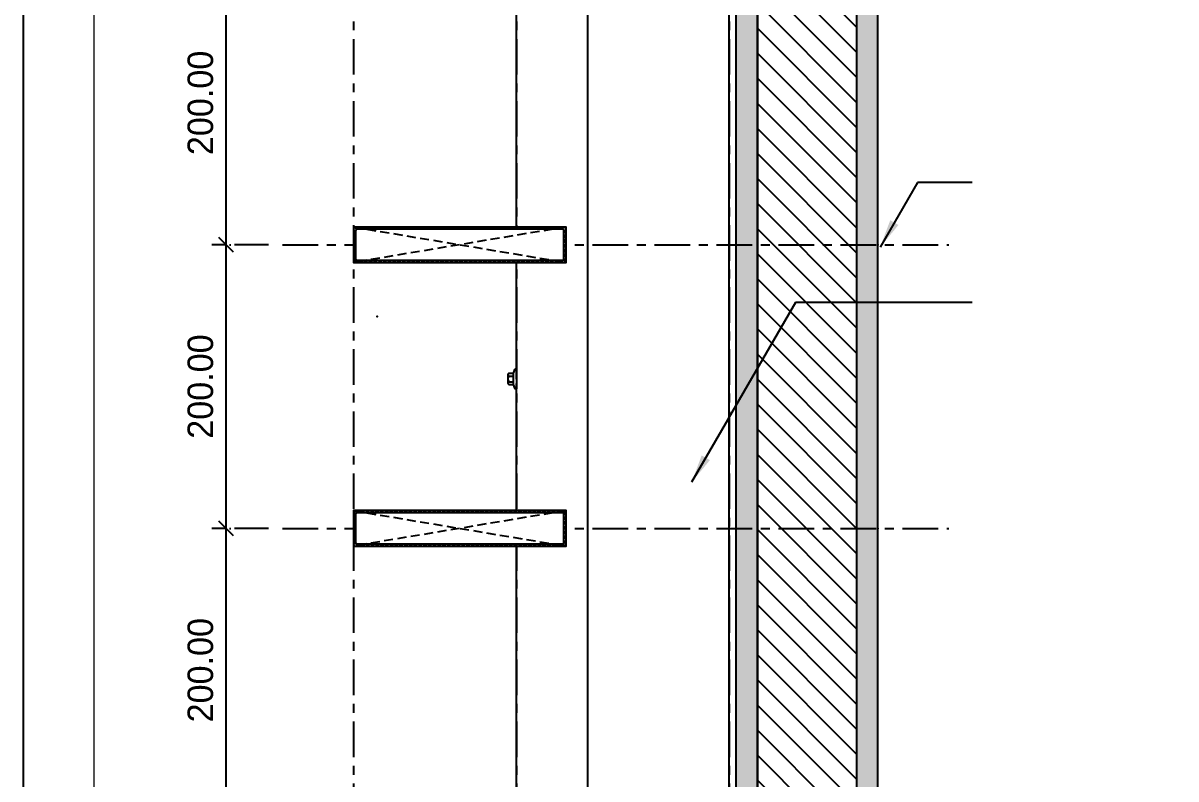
# Model space of a CAD drawing. Header units: millimetres. Extents: x -244126 to 368105, y -173968 to 259060.
# Drawn here: x 153708 to 154522, y 111703 to 112236 of the extents above; entities that cross this region are included whole.
import ezdxf
from ezdxf.enums import TextEntityAlignment as Align

# ---------------------------------------------------------------- set-up
doc = ezdxf.new("R2010")
doc.units = ezdxf.units.MM
doc.header["$MEASUREMENT"] = 0
for name, pattern in [('005_GG_TA_LINE', [13.75, 5, -1.25, 1.25, -1.25, 5]), ('ACAD_ISO04W100', [30, 24, -3, 0, -3]), ('CENTER', [2, 1.25, -0.25, 0.25, -0.25]), ('HIDDEN', [9.525, 6.35, -3.175]), ('TA_GL_025.00000', [68.75, 25, -6.25, 6.25, -6.25, 25]), ('TA_HL_003.00000', [19.5, 10.65, -8.85]), ('TA_HL_009.00000', [58.5, 31.95, -26.55])]:
    doc.linetypes.add(name, pattern=pattern)
for name, color, linetype in [('000 - GRID', 8, 'CENTER'), ('000 - H A T C H', 8, 'Continuous'), ('000 - H I D D E N', 7, 'Continuous'), ('000 - SYMBOL CON', 1, 'Continuous'), ('000 - T E X T', 4, 'Continuous'), ('000 - TITLEBLOCK', 4, 'Continuous'), ('000 - WIPEOUT', 250, 'Continuous'), ('001 - ASCESSORIES', 1, 'Continuous'), ('002 - STRUCTURAL STEEL', 4, 'Continuous'), ('A04_TUBE SERIES', 7, 'Continuous')]:
    doc.layers.add(name, color=color, linetype=linetype)
doc.styles.add('BROWALLIA', font='BrowalliaUPC.ttf')
doc.styles.add('Cetury Gothic', font='GOTHIC.TTF')
doc.styles.add('CORDIA', font='cordia.shx')
doc.styles.add('TA', font='Cordia New.ttf', dxfattribs={"height": 4.5})
doc.dimstyles.new('DIM E-E', dxfattribs={"dimscale": 2, "dimtxt": 0.18, "dimasz": 0.1, "dimexe": 0.1, "dimexo": 0.1, "dimgap": 0.09, "dimtad": 1, "dimtoh": 1, "dimzin": 0, "dimdsep": 46, "dimtxsty": 'CORDIA', "dimblk": 'OBLIQUE', "dimcen": 0.1, "dimdle": 0.1, "dimclrd": 40, "dimclre": 140, "dimclrt": 3, "dimadec": 0, "dimazin": 0, "dimtfac": 1, "dimtix": 1, "dimtmove": 2, "dimatfit": 3, "dimfxl": 1, "dimtolj": 1, "dimtzin": 0, "dimarcsym": 0})
pattern_1 = [(37.5, (700, 0), (-0.125987, 3.853648), [0, -3.04, 0, -3.4, 0, -3.25]), (7.5, (700, 0), (3.539553, 5.644292), [0, -1.64, 0, -2.74, 0, -1.05]), (327.5, (697.54, 0), (6.228284, 0.011318), [0, -1, 0, -3.6, 0, -4.7]), (317.5, (697.54, 0), (6.012253, 1.75535), [0, -0.5, 0, -2.36, 0, -2.7])]

# ---------------------------------------------------------------- blocks, each defined once
blk = doc.blocks.new('*U3142')
at = {"color": 250}
blk.add_wipeout([(12.5, 0), (12.5, 150), (-12.5, 150), (-12.5, 0)], dxfattribs=at).dxf.layer = '000 - WIPEOUT'
at = {"layer": '000 - H I D D E N', "color": 8, "linetype": 'HIDDEN'}
for p, q in [((12.5, 0), (-12.5, 150)), ((12.5, 150), (-12.5, 0))]:
    blk.add_line(p, q, dxfattribs=at)
at = {"layer": '002 - STRUCTURAL STEEL', "color": 0}
blk.add_lwpolyline([(12.5, 0), (12.5, 150), (-12.5, 150), (-12.5, 0)], close=True, dxfattribs=at)
blk.add_lwpolyline([(11, 2.5), (11, 147.5, 0.414214), (10, 148.5), (-10, 148.5, 0.414214), (-11, 147.5), (-11, 2.5, 0.414214), (-10, 1.5), (10, 1.5, 0.414214)], format="xyb", close=True, dxfattribs=at)
at = {"layer": 'Defpoints', "color": 250}
blk.add_lwpolyline([(12.5, 0), (12.5, 150), (-12.5, 150), (-12.5, 0)], close=True, dxfattribs=at)
at = {"color": 250}
blk.add_wipeout([(12.5, 0), (12.5, 150), (-12.5, 150), (-12.5, 0)], dxfattribs=at).dxf.layer = '000 - WIPEOUT'
at = {"layer": '000 - H A T C H'}
h = blk.add_hatch(dxfattribs=at)
h.set_pattern_fill('ANSI32', color=256, scale=0.25)
h.set_pattern_definition([(45, (2e-14, 137.5), (-1.6838, 1.6838), []), (45, (1.1225, 137.5), (-1.6838, 1.6838), [])])
h.paths.add_polyline_path([(12.5, 0), (12.5, 150), (-12.5, 150), (-12.5, 0)])
edge = h.paths.add_edge_path(flags=16)
edge.add_line((11, 2.5), (11, 147.5))
edge.add_arc((10, 147.5), 1, 0, 90)
edge.add_line((10, 148.5), (-10, 148.5))
edge.add_arc((-10, 147.5), 1, 90, 180)
edge.add_line((-11, 147.5), (-11, 2.5))
edge.add_arc((-10, 2.5), 1, 180, 270)
edge.add_line((-10, 1.5), (10, 1.5))
edge.add_arc((10, 2.5), 1, 270, 360)
at = {"layer": '000 - H I D D E N', "color": 8, "linetype": 'HIDDEN'}
for p, q in [((12.5, 0), (-12.5, 150)), ((12.5, 150), (-12.5, 0))]:
    blk.add_line(p, q, dxfattribs=at)
at = {"layer": '002 - STRUCTURAL STEEL', "color": 0}
blk.add_lwpolyline([(12.5, 0), (12.5, 150), (-12.5, 150), (-12.5, 0)], close=True, dxfattribs=at)
blk.add_lwpolyline([(11, 2.5), (11, 147.5, 0.414214), (10, 148.5), (-10, 148.5, 0.414214), (-11, 147.5), (-11, 2.5, 0.414214), (-10, 1.5), (10, 1.5, 0.414214)], format="xyb", close=True, dxfattribs=at)
at = {"layer": 'Defpoints', "color": 250}
blk.add_lwpolyline([(12.5, 0), (12.5, 150), (-12.5, 150), (-12.5, 0)], close=True, dxfattribs=at)
blk = doc.blocks.new('A$Cfd196da9')
at = {"color": 0, "linetype": 'ByBlock', "const_width": 0.1}
blk.add_lwpolyline([(-143.5, -98), (96.5, -98), (96.5, 99), (-143.5, 99)], close=True, dxfattribs=at)
blk = doc.blocks.new('*U3207')
at = {"linetype": '005_GG_TA_LINE'}
blk.add_point((250, 1185), dxfattribs=at)
at = {"layer": '000 - TITLEBLOCK', "color": 250}
blk.add_lwpolyline([(0, 0), (2970, 0), (2970, 2100), (0, 2100)], close=True, dxfattribs=at)
at = {"layer": '000 - T E X T', "color": 3, "xscale": 10, "yscale": 10, "zscale": 10}
blk.add_blockref('A$Cfd196da9', (1485, 1050), dxfattribs=at)
at = {"color": 4, "style": 'TA'}
blk.add_attdef('PAPER_SIZE', text='', height=12.51, dxfattribs=at).set_placement((2843, 49.87), align=Align.MIDDLE_RIGHT)
blk.add_attdef('SCALE_SIZE', text='', height=12.51, dxfattribs=at).set_placement((2867.55, 50.13), align=Align.MIDDLE_LEFT)
at = {"layer": '000 - T E X T', "color": 250, "style": 'TA'}
for tag, height, p in [('SUPERLINK', 10, (86.32, 2078.83)), ('NAMEFILE', 10, (86.32, 2058.82)), ('SC', 200, (16.82, 1876.05))]:
    blk.add_attdef(tag, text='', height=height, dxfattribs=at).set_placement(p, align=Align.MIDDLE_LEFT)
at = {"layer": '000 - T E X T', "color": 4, "style": 'TA'}
for tag, height, p in [('PRELIM_NAME_JOB_1', 10, (2623.33, 1650.96)), ('PRELIM_NAME_JOB_2', 10, (2623.33, 1629.14)), ('PRELIM_NAME_PROJECT_1', 15, (2474.03, 1546.55)), ('PRELIM_NAME_PROJECT_2', 15, (2474.03, 1509.55)), ('PRELIM_NAME_PROJECT_3', 15, (2474.03, 1472.55)), ('PRELIM_NAME_TITLE_3', 12, (2477.53, 369.94)), ('DRAWING_NO1', 12, (2473.05, 164.58)), ('DRAWING_NO2', 12, (2473.05, 124.57)), ('PRELIM_NAME_TITLE_1', 1.2, (247.75, 43.65)), ('PRELIM_NAME_TITLE_2', 1.2, (247.75, 40.32))]:
    blk.add_attdef(tag, text='', height=height, dxfattribs=at).set_placement(p, align=Align.MIDDLE_LEFT)
at = {"layer": '000 - T E X T', "color": 4, "style": 'Cetury Gothic'}
for tag, p in [('SHEET_NO.', (2807.89, 169.99)), ('TOTAL_SHEET_NO.', (2804.83, 88.2))]:
    blk.add_attdef(tag, text='', height=18, dxfattribs=at).set_placement(p, align=Align.CENTER)
at = {"layer": '000 - T E X T', "color": 4, "style": 'TA'}
blk.add_attdef('NAME_REMARK', (276.43, 86.52), '', height=20, dxfattribs=at)
blk = doc.blocks.new('*U3179')
at = {"layer": '000 - H A T C H'}
h = blk.add_hatch(dxfattribs=at)
h.set_pattern_fill('AR-SAND', color=8, scale=2)
h.set_pattern_definition(pattern_1)
h.paths.add_polyline_path([(950, 50), (0, 50), (0, 35), (950, 35)])
h = blk.add_hatch(dxfattribs=at)
h.set_pattern_fill('ANSI31', color=8, scale=100)
h.set_pattern_definition([(45, (45531.47, -54237.901), (-8.8388348, 8.8388348), [])])
h.paths.add_polyline_path([(950, -35), (0, -35), (0, 35), (950, 35)])
h = blk.add_hatch(dxfattribs=at)
h.set_pattern_fill('AR-SAND', color=8, scale=2)
h.set_pattern_definition(pattern_1)
h.paths.add_polyline_path([(0, -35), (950, -35), (950, -50), (0, -50)])
at = {"color": 3}
for points in [[(950, 50), (0, 50), (0, 35), (950, 35)], [(0, -35), (950, -35), (950, -50), (0, -50)]]:
    blk.add_lwpolyline(points, close=True, dxfattribs=at)
at = {"color": 2}
blk.add_lwpolyline([(950, -35), (0, -35), (0, 35), (950, 35)], close=True, dxfattribs=at)
blk = doc.blocks.new('*U3184')
at = {"layer": '001 - ASCESSORIES', "color": 0, "linetype": 'ByBlock'}
for p, q in [((-500, 0), (-300, 0)), ((-500, -50), (-500, 0)), ((-300, 0), (-100, 0)), ((-100, 0), (100, 0)), ((100, 0), (300, 0)), ((300, 0), (500, 0)), ((500, -50), (500, 0)), ((-382.07, -50), (-382.07, -15)), ((-182.07, -50), (-182.07, -15)), ((17.93, -50), (17.93, -15)), ((217.93, -50), (217.93, -15)), ((417.93, -50), (417.93, -15)), ((-407.07, -50), (-500, -50)), ((-300, -50), (-382.07, -50)), ((-207.07, -50), (-300, -50)), ((-100, -50), (-182.07, -50)), ((-7.07, -50), (-100, -50)), ((100, -50), (17.93, -50)), ((192.93, -50), (100, -50)), ((300, -50), (217.93, -50)), ((392.93, -50), (300, -50)), ((500, -50), (417.93, -50))]:
    blk.add_line(p, q, dxfattribs=at)
for points in [[(-382.07, -15), (-407.07, -15), (-407.07, -50)], [(-182.07, -15), (-207.07, -15), (-207.07, -50)], [(17.93, -15), (-7.07, -15), (-7.07, -50)], [(217.93, -15), (192.93, -15), (192.93, -50)], [(417.93, -15), (392.93, -15), (392.93, -50)]]:
    blk.add_lwpolyline(points, dxfattribs=at)
blk = doc.blocks.new('*U3183')
at = {"color": 0}
blk.add_wipeout([(0, 100), (-1000, 100), (-1000, 0), (0, 0)], dxfattribs=at).dxf.layer = '000 - WIPEOUT'
at = {"layer": '002 - STRUCTURAL STEEL', "color": 0, "linetype": 'ByBlock'}
blk.add_lwpolyline([(0, 100), (-1000, 100), (-1000, 0), (0, 0)], close=True, dxfattribs=at)
blk = doc.blocks.new('*U3199')
at = {"layer": '000 - GRID', "color": 0, "linetype": 'ByBlock'}
blk.add_line((0, 50), (0, -1370), dxfattribs=at)
at = {"style": 'TA', "flags": 1}
blk.add_attdef('LOCATION', (6, 6), '', height=4.5, dxfattribs=at)
blk = doc.blocks.new('*U3197')
at = {"color": 3}
blk.add_point((0, -370), dxfattribs=at)
at = {"layer": '000 - GRID', "color": 0, "linetype": 'ByBlock'}
blk.add_line((0, 50), (0, -420), dxfattribs=at)
at = {"layer": '000 - GRID', "color": 0}
blk.add_point((0, 0), dxfattribs=at)
at = {"style": 'TA', "flags": 1}
blk.add_attdef('LOCATION', (6, 6), '', height=4.5, dxfattribs=at)
blk = doc.blocks.new('_Oblique')
at = {"color": 0, "linetype": 'ByBlock', "lineweight": -2}
blk.add_line((-0.5, -0.5), (0.5, 0.5), dxfattribs=at)
blk = doc.blocks.new('*D3215')
at = {"color": 40, "lineweight": -2, "transparency": 16777216}
blk.add_line((153851.46, 112289.75), (153851.46, 112069.75), dxfattribs=at)
at = {"color": 140, "linetype": 'ACAD_ISO04W100', "lineweight": -2, "transparency": 16777216}
for p, q in [((153881.46, 112279.75), (153841.46, 112279.75)), ((153881.46, 112079.75), (153841.46, 112079.75))]:
    blk.add_line(p, q, dxfattribs=at)
at = {"layer": 'Defpoints', "color": 0, "transparency": 16777216}
for p in [(153891.46, 112279.75), (153851.46, 112079.75), (153891.46, 112079.75)]:
    blk.add_point(p, dxfattribs=at)
at = {"color": 40, "lineweight": -2, "transparency": 16777216, "xscale": 10, "yscale": 10, "zscale": 10}
for p, rotation in [((153851.46, 112279.75), 90), ((153851.46, 112079.75), 270)]:
    blk.add_blockref('_Oblique', p, dxfattribs=dict(at, rotation=rotation))
at = {"color": 3, "transparency": 16777216, "insert": (153833.46, 112179.75), "char_height": 18, "attachment_point": 5, "rotation": 90, "style": 'CORDIA'}
blk.add_mtext('\\A1;200.00', dxfattribs=at)
blk = doc.blocks.new('*D3216')
at = {"color": 40, "lineweight": -2, "transparency": 16777216}
blk.add_line((153851.46, 112089.75), (153851.46, 111869.75), dxfattribs=at)
at = {"color": 140, "linetype": 'ACAD_ISO04W100', "lineweight": -2, "transparency": 16777216}
for p, q in [((153881.46, 112079.75), (153841.46, 112079.75)), ((153881.46, 111879.75), (153841.46, 111879.75))]:
    blk.add_line(p, q, dxfattribs=at)
at = {"layer": 'Defpoints', "color": 0, "transparency": 16777216}
for p in [(153891.46, 112079.75), (153851.46, 111879.75), (153891.46, 111879.75)]:
    blk.add_point(p, dxfattribs=at)
at = {"color": 40, "lineweight": -2, "transparency": 16777216, "xscale": 10, "yscale": 10, "zscale": 10}
for p, rotation in [((153851.46, 112079.75), 90), ((153851.46, 111879.75), 270)]:
    blk.add_blockref('_Oblique', p, dxfattribs=dict(at, rotation=rotation))
at = {"color": 3, "transparency": 16777216, "insert": (153833.46, 111979.75), "char_height": 18, "attachment_point": 5, "rotation": 90, "style": 'CORDIA'}
blk.add_mtext('\\A1;200.00', dxfattribs=at)
blk = doc.blocks.new('*D3217')
at = {"color": 40, "lineweight": -2, "transparency": 16777216}
blk.add_line((153851.46, 111889.75), (153851.46, 111669.75), dxfattribs=at)
at = {"color": 140, "linetype": 'ACAD_ISO04W100', "lineweight": -2, "transparency": 16777216}
for p, q in [((153881.46, 111879.75), (153841.46, 111879.75)), ((153881.46, 111679.75), (153841.46, 111679.75))]:
    blk.add_line(p, q, dxfattribs=at)
at = {"layer": 'Defpoints', "color": 0, "transparency": 16777216}
for p in [(153891.46, 111879.75), (153851.46, 111679.75), (153891.46, 111679.75)]:
    blk.add_point(p, dxfattribs=at)
at = {"color": 40, "lineweight": -2, "transparency": 16777216, "xscale": 10, "yscale": 10, "zscale": 10}
for p, rotation in [((153851.46, 111879.75), 90), ((153851.46, 111679.75), 270)]:
    blk.add_blockref('_Oblique', p, dxfattribs=dict(at, rotation=rotation))
at = {"color": 3, "transparency": 16777216, "insert": (153833.46, 111779.75), "char_height": 18, "attachment_point": 5, "rotation": 90, "style": 'CORDIA'}
blk.add_mtext('\\A1;200.00', dxfattribs=at)
blk = doc.blocks.new('000 - DYNAMIC_VIEW_ASSCESSORIES_HEX_HEAD_SELF_DRILLING_SCREW_No.12_SIDE_HEAD')
blk.add_wipeout([(-1, -7), (-2, -4), (-6, -4), (-6, 4), (-2, 4), (-1, 7), (0, 7), (0, -7)]).dxf.layer = '000 - WIPEOUT'
at = {"layer": '001 - ASCESSORIES', "color": 0}
for p, q in [((-6, 3), (-6, -3)), ((-5.5, 4), (-2, 4)), ((-5.5, 2), (-2, 2)), ((-5.5, -2), (-2, -2)), ((-5.5, -4), (-2, -4))]:
    blk.add_line(p, q, dxfattribs=at)
blk.add_lwpolyline([(-1, 7), (0, 7), (0, -7), (-1, -7), (-2, -4), (-2, 4)], close=True, dxfattribs=at)
for centre, radius, start, end in [((-4.75, 3), 1.25, 126.8699, 233.1301), ((-1.75, 0), 4.25, 151.92751, 208.07249), ((-4.75, -3), 1.25, 126.8699, 233.1301)]:
    blk.add_arc(centre, radius, start, end, dxfattribs=at)
at = {"layer": 'Defpoints', "color": 250, "linetype": 'HIDDEN'}
blk.add_line((0, -9.65), (0, 9.65), dxfattribs=at)
blk = doc.blocks.new('*U3225')
at = {"layer": '001 - ASCESSORIES'}
blk.add_blockref('000 - DYNAMIC_VIEW_ASSCESSORIES_HEX_HEAD_SELF_DRILLING_SCREW_No.12_SIDE_HEAD', (0, 0), dxfattribs=at)
blk = doc.blocks.new('000 - ARROW FOR SYMBOL')
at = {"layer": '000 - SYMBOL CON', "color": 0, "linetype": 'HIDDEN'}
blk.add_solid([(1.289, 1.565), (0, 0), (0.711, 1.899)], dxfattribs=at)
blk = doc.blocks.new('*U3239')
at = {"layer": '000 - SYMBOL CON', "color": 0, "linetype": 'ByBlock'}
for points in [[(0, 0), (-70.978, 0), (-78.303, -12.688)], [(-70.978, 0), (-70.978, 0), (-78.303, -12.688)]]:
    blk.add_lwpolyline(points, dxfattribs=at)
at = {"layer": '000 - SYMBOL CON', "color": 0}
blk.add_blockref('000 - ARROW FOR SYMBOL', (-78.303, -12.688), dxfattribs=at)
blk.add_blockref('000 - ARROW FOR SYMBOL', (-78.303, -12.688), dxfattribs=at)
at = {"layer": '000 - T E X T', "style": 'BROWALLIA'}
blk.add_attdef('NO.CODE', text='', height=2.5, dxfattribs=at).set_placement((0, 0), align=Align.MIDDLE_CENTER)
at = {"layer": '000 - T E X T', "style": 'TA'}
for tag, p in [('NAME1', (4.5, -0.887)), ('NAME2', (4.5, -4.963)), ('NAME3', (4.5, -8.992))]:
    blk.add_attdef(tag, p, '', height=1.8, dxfattribs=at)
blk = doc.blocks.new('*U3238')
at = {"layer": '000 - SYMBOL CON', "color": 0, "linetype": 'ByBlock'}
for points in [[(0, 0), (-62.37, 0), (-64.996, -4.549)], [(-62.37, 0), (-62.37, 0), (-64.996, -4.549)]]:
    blk.add_lwpolyline(points, dxfattribs=at)
at = {"layer": '000 - SYMBOL CON', "color": 0}
blk.add_blockref('000 - ARROW FOR SYMBOL', (-64.996, -4.549), dxfattribs=at)
blk.add_blockref('000 - ARROW FOR SYMBOL', (-64.996, -4.549), dxfattribs=at)
at = {"layer": '000 - T E X T', "style": 'BROWALLIA'}
blk.add_attdef('NO.CODE', text='', height=2.5, dxfattribs=at).set_placement((0, 0), align=Align.MIDDLE_CENTER)
at = {"layer": '000 - T E X T', "style": 'TA'}
for tag, p in [('NAME1', (4.5, -0.887)), ('NAME2', (4.5, -4.963))]:
    blk.add_attdef(tag, p, '', height=1.8, dxfattribs=at)

msp = doc.modelspace()

# ---------------------------------------------------------------- hatches: boundary and pattern name
at = {"layer": '000 - H A T C H', "transparency": 33554687}
h = msp.add_hatch(dxfattribs=at)
h.set_pattern_fill('DASH', color=8, scale=50, angle=45)
h.set_pattern_definition([(45, (-1434.234, -1919.6786), (0, 8.83883476), [6.25, -6.25])])
h.paths.add_polyline_path([(154106.45572, 111379.7517), (154206.45572, 111379.7517), (154206.45572, 112379.7517), (154106.45572, 112379.7517)])

# ---------------------------------------------------------------- block references
at = {"color": 2, "linetype": 'TA_HL_003.00000'}
msp.add_blockref('*U3207', (153708.263, 110844.20227), dxfattribs=at)
at = {"color": 2, "rotation": 270}
msp.add_blockref('*U3184', (154106.45572, 111885.18063), dxfattribs=at)
msp.add_blockref('*U3184', (154106.45572, 111885.18063), dxfattribs=at)
at = {"color": 4, "rotation": 270}
msp.add_blockref('*U3179', (154261.45572, 112329.7517), dxfattribs=at)
at = {"layer": '000 - GRID', "linetype": 'TA_GL_025.00000'}
for p in [(153941.45572, 112699.7517), (154056.45572, 112699.7517)]:
    msp.add_blockref('*U3199', p, dxfattribs=at)
at = {"layer": '000 - T E X T', "color": 2, "linetype": 'TA_HL_009.00000', "ltscale": 2.5, "xscale": 10, "yscale": 10, "zscale": 10}
msp.add_blockref('*U3238', (154963.06174, 112123.52028), dxfattribs=at)

# ---------------------------------------------------------------- dimensions: what is measured, and where the dimension line sits
at = {"color": 3}
for base, p1, p2, picture, middle in [((153851.45572, 112079.7517), (153891.45572, 112279.7517), (153891.45572, 112079.7517), '*D3215', (153833.45572, 112179.7517)), ((153851.45572, 111879.7517), (153891.45572, 112079.7517), (153891.45572, 111879.7517), '*D3216', (153833.45572, 111979.7517)), ((153851.45572, 111679.7517), (153891.45572, 111879.7517), (153891.45572, 111679.7517), '*D3217', (153833.45572, 111779.7517))]:
    dim = msp.add_linear_dim(base=base, p1=p1, p2=p2, angle=90, dimstyle='DIM E-E', override={"dimscale": 100}, dxfattribs=at)
    dim.commit()
    dim.dimension.update_dxf_attribs({"geometry": picture, "text_midpoint": middle})

# ---------------------------------------------------------------- next in the draw order: block references
at = {"color": 2, "rotation": 90}
msp.add_blockref('*U3183', (154206.45572, 112379.7517), dxfattribs=at)
at = {"layer": '001 - ASCESSORIES'}
msp.add_blockref('*U3225', (154056.45572, 111985.18063), dxfattribs=at)

# ---------------------------------------------------------------- next in the draw order: block references
at = {"layer": '000 - GRID', "linetype": 'TA_GL_025.00000'}
msp.add_blockref('*U3199', (154206.45572, 112699.7517), dxfattribs=at)
at = {"layer": '000 - GRID', "linetype": 'TA_GL_025.00000', "rotation": 90}
for p in [(153941.45572, 112079.7517), (153941.45572, 111879.7517)]:
    msp.add_blockref('*U3197', p, dxfattribs=at)
at = {"layer": '000 - T E X T', "color": 2, "linetype": 'TA_HL_009.00000', "ltscale": 2.5, "xscale": 10, "yscale": 10, "zscale": 10}
msp.add_blockref('*U3239', (154963.06174, 112039.11484), dxfattribs=at)

# ---------------------------------------------------------------- next in the draw order: block references
at = {"layer": 'A04_TUBE SERIES', "color": 3, "rotation": 90}
for p in [(154091.45572, 112079.7517), (154091.45572, 111879.7517)]:
    msp.add_blockref('*U3142', p, dxfattribs=at)

doc.saveas('drawing.dxf')
